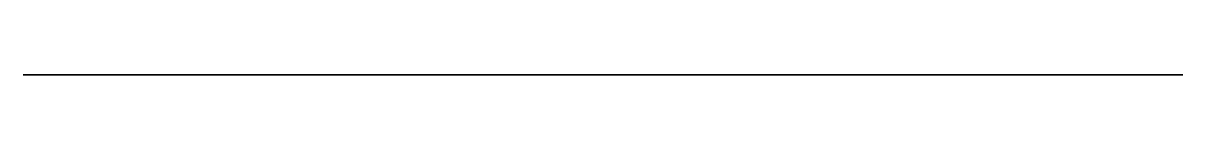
# Model space of a CAD drawing. Header units: millimetres. Extents: x 0 to 381, y 0 to 0.
import ezdxf

# ---------------------------------------------------------------- set-up
doc = ezdxf.new("R2010")
doc.units = ezdxf.units.MM
doc.layers.add('Sketch001', color=7, linetype='CONTINUOUS')

msp = doc.modelspace()

# ---------------------------------------------------------------- linework, layer by layer
at = {"layer": 'Sketch001'}
for p, q in [((0, 0), (228.6, 0)), ((0, 0, 127), (0, 0)), ((228.6, 0), (381, 0, 152.4)), ((228.6, 0, 127), (0, 0, 127)), ((381, 0, 152.4), (228.6, 0, 152.4)), ((228.6, 0, 152.4), (228.6, 0, 127))]:
    msp.add_line(p, q, dxfattribs=at)

doc.saveas('drawing.dxf')
